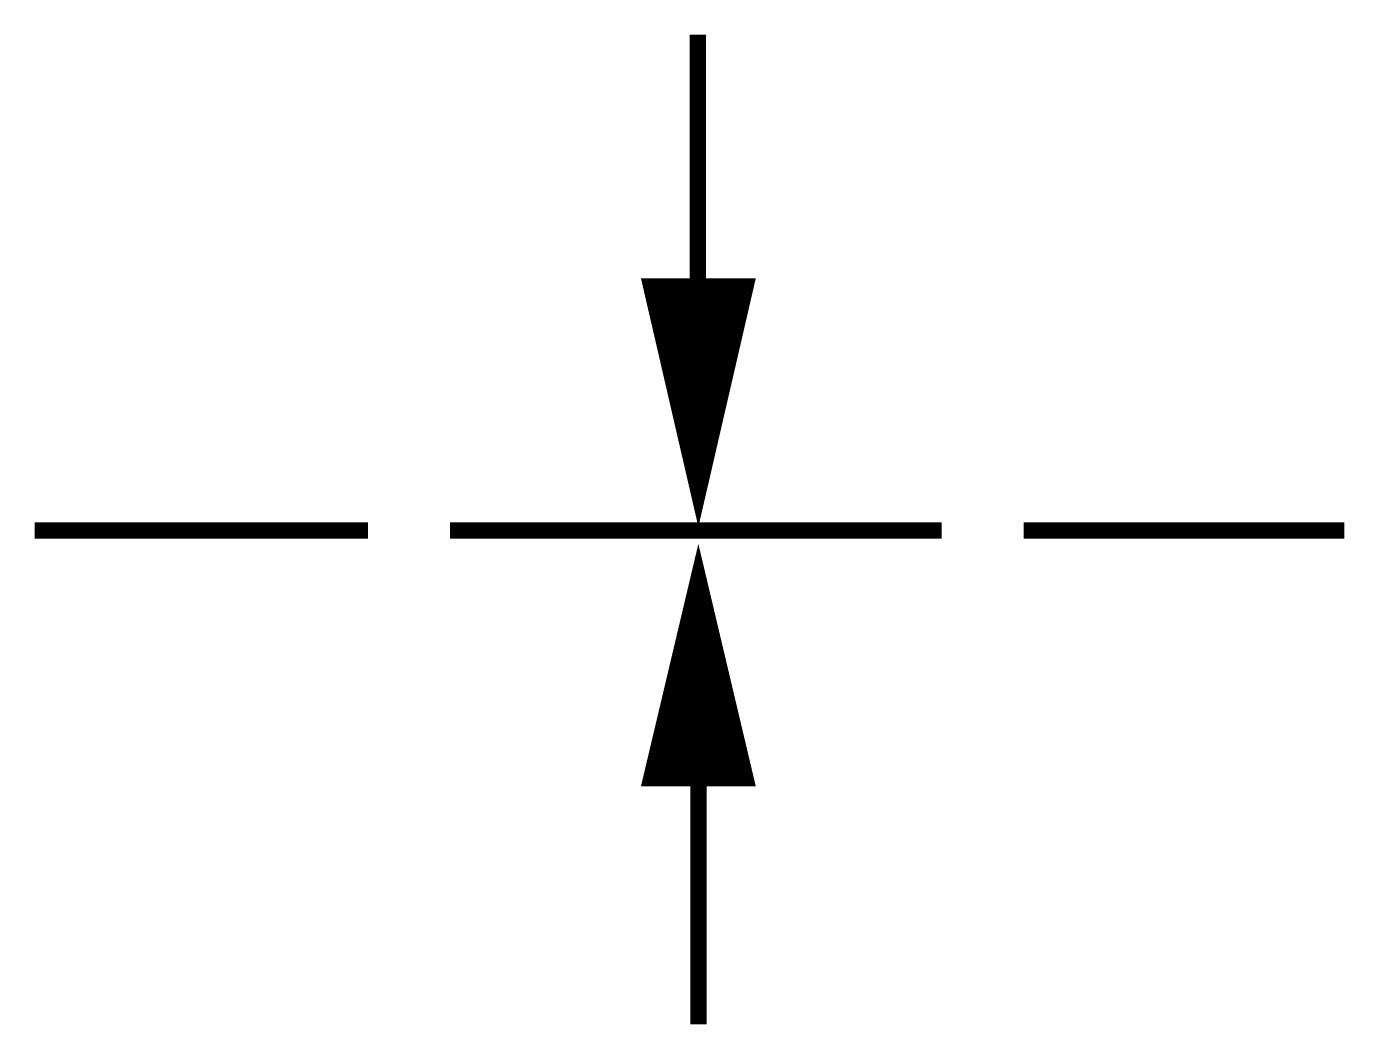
# Model space of a CAD drawing. Extents: x -0.08 to 8, y -0.06 to 6.07.
import ezdxf

# ---------------------------------------------------------------- set-up
doc = ezdxf.new("R2010")
doc.units = 0
doc.header["$MEASUREMENT"] = 0
doc.layers.get('0').update_dxf_attribs({"linetype": 'CONTINUOUS'})

msp = doc.modelspace()

# ---------------------------------------------------------------- linework, layer by layer
at = {"const_width": 0.1}
for points in [[(4.0126, 6.0229), (4.0126, 3.3075)], [(-0.0313, 2.9997), (2, 2.9997)], [(2.5, 2.9997), (5.5, 2.9997)], [(6, 2.9997), (7.9541, 2.9997)], [(4.0155, 2.5637), (4.0155, -0.011)]]:
    msp.add_lwpolyline(points, dxfattribs=at)
for points in [[(4.0155, 3.0219, 0, 0.7, 0), (4.0155, 4.537, 0.7, 0.7, 0)], [(4.0155, 2.9185, 0, 0.7, 0), (4.0155, 1.4408, 0.7, 0.7, 0)]]:
    msp.add_lwpolyline(points, format="xyseb")

doc.saveas('drawing.dxf')
